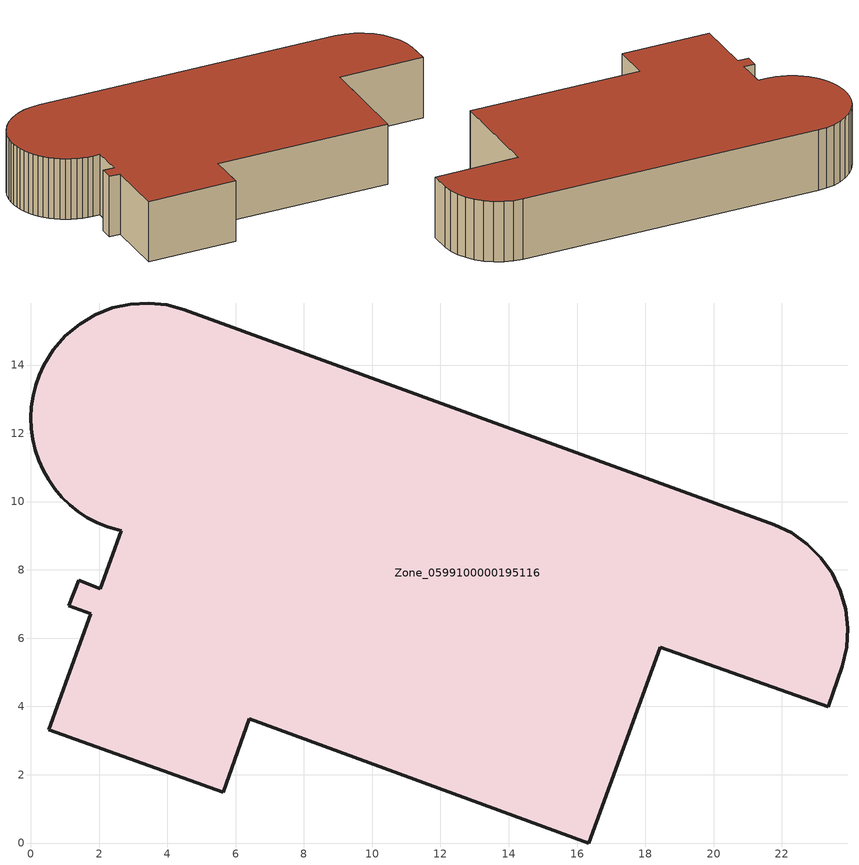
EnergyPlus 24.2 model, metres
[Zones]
Zone_0599100000195116
 floor ground (C_G): 2.39,15.67 2.91,15.79 3.45,15.82 3.98,15.76 4.5,15.62 21.78,9.32 22.29,9.08 22.74,8.76 23.14,8.36 23.47,7.9 23.71,7.39 23.87,6.85 23.93,6.29 23.89,5.73 23.77,5.18 23.36,4 18.44,5.74 16.35,0 6.4,3.63 5.63,1.49 0.52,3.31 1.75,6.71 1.12,6.95 1.4,7.69 2.04,7.45 2.65,9.14 2.24,9.26 1.94,9.38 1.66,9.53 1.39,9.71 1.14,9.9 0.91,10.13 0.7,10.37 0.52,10.63 0.36,10.91 0.23,11.21 0.13,11.51 0.06,11.82 0.01,12.14 0,12.46 0.02,12.78 0.07,13.09 0.14,13.4 0.25,13.71 0.38,14 0.66,14.45 1.01,14.86 1.43,15.2 1.89,15.47 z0
 wall outside (C_F): 4.5,15.62 3.98,15.76 3.45,15.82 2.91,15.79 2.39,15.67 1.89,15.47 1.43,15.2 1.01,14.86 0.66,14.45 0.38,14 0.25,13.71 0.14,13.4 0.07,13.09 0.02,12.78 0,12.46 0.01,12.14 0.06,11.82 0.13,11.51 0.23,11.21 0.36,10.91 0.52,10.63 0.7,10.37 0.91,10.13 1.14,9.9 1.39,9.71 1.66,9.53 1.94,9.38 2.24,9.26 2.65,9.14 2.04,7.45 1.4,7.69 1.12,6.95 1.75,6.71 0.52,3.31 5.63,1.49 6.4,3.63 16.35,0 18.44,5.74 23.36,4 23.77,5.18 23.89,5.73 23.93,6.29 23.87,6.85 23.71,7.39 23.47,7.9 23.14,8.36 22.74,8.76 22.29,9.08 21.78,9.32 4.5,15.62 z0:3.83
 roof outside (C_R): 22.74,8.76 22.29,9.08 21.78,9.32 4.5,15.62 3.98,15.76 3.45,15.82 2.91,15.79 2.39,15.67 1.89,15.47 1.43,15.2 1.01,14.86 0.66,14.45 0.38,14 0.25,13.71 0.14,13.4 0.07,13.09 0.02,12.78 0,12.46 0.01,12.14 0.06,11.82 0.13,11.51 0.23,11.21 0.36,10.91 0.52,10.63 0.7,10.37 0.91,10.13 1.14,9.9 1.39,9.71 1.66,9.53 1.94,9.38 2.24,9.26 2.65,9.14 2.04,7.45 1.4,7.69 1.12,6.95 1.75,6.71 0.52,3.31 5.63,1.49 6.4,3.63 16.35,0 18.44,5.74 23.36,4 23.77,5.18 23.89,5.73 23.93,6.29 23.87,6.85 23.71,7.39 23.47,7.9 23.14,8.36 z3.83
[BUILDING]
Pand.0599100000195116: North Axis=0; Terrain=City; Loads Convergence Tolerance Value=0.04; Temperature Convergence Tolerance Value=0.4; Solar Distribution=FullExterior; Maximum Number of Warmup Days=25; Minimum Number of Warmup Days=1
[Site:Location]
Rotterdam.The.Hague.AP_ZH_NLD Design_Conditions: Latitude=51.96; Longitude=4.45; Time Zone=1; Elevation=-4.5
[SITE:GROUNDTEMPERATURE:BUILDINGSURFACE]
18, 18, 18, 18, 18, 18, 18, 18, 18, 18, 18, 18
[MATERIAL] Thermal Absorptance=0.9; Solar Absorptance=0.7; Visible Absorptance=0.7
Name | Roughness | Thickness | Conductivity | Density | Specific Heat
G.D.1965 | MediumSmooth | 0.15 | 1 | 540 | 1210
F.D.1965 | Rough | 0.3 | 0.857143 | 1920 | 840
R.D.1965 | MediumRough | 0.2 | 0.08 | 1500 | 1000
[CONSTRUCTION]
C_G: G.D.1965
C_F: F.D.1965
C_R: R.D.1965
[ZONE]
Zone_0599100000195116: Type=1; Multiplier=1; Ceiling Height=Autocalculate; Volume=Autocalculate; Floor Area=autocalculate; Part of Total Floor Area=Yes
[ZONEINFILTRATION:DESIGNFLOWRATE]
Infil_Zone_0599100000195116: Zone or ZoneList or Space or SpaceList=Zone_0599100000195116; Schedule=AlwaysOn; Design Flow Rate Calculation Method=Flow/Area; Flow Rate per Floor Area=0.0042; Constant Term Coefficient=1; Temperature Term Coefficient=0; Velocity Term Coefficient=0; Velocity Squared Term Coefficient=0
[HVACTEMPLATE:ZONE:IDEALLOADSAIRSYSTEM]
Zone_0599100000195116: Maximum Heating Supply Air Temperature=50; Minimum Cooling Supply Air Temperature=13; Maximum Heating Supply Air Humidity Ratio=0.0156; Minimum Cooling Supply Air Humidity Ratio=0.0077; Heating Limit=NoLimit; Cooling Limit=NoLimit; Dehumidification Control Type=ConstantSensibleHeatRatio; Cooling Sensible Heat Ratio=0.7; Dehumidification Setpoint=60; Humidification Control Type=None; Humidification Setpoint=30; Outdoor Air Method=None; Outdoor Air Flow Rate per Person=0.00944; Outdoor Air Flow Rate per Zone Floor Area=0; Outdoor Air Flow Rate per Zone=0; Demand Controlled Ventilation Type=None; Outdoor Air Economizer Type=NoEconomizer; Heat Recovery Type=None; Sensible Heat Recovery Effectiveness=0.7; Latent Heat Recovery Effectiveness=0.65
[ZONECONTROL:THERMOSTAT]
ThermostatControl_Zone_0599100000195116: Zone or ZoneList=Zone_0599100000195116; Control Type Schedule=DualSetpointControlType; Control 1=Thermostat_Zone_0599100000195116; Temperature Difference Between Cutout And Setpoint=0
[THERMOSTATSETPOINT:DUALSETPOINT]
Thermostat_Zone_0599100000195116: Heating Setpoint Temperature Schedule=HeatingSetpoint_Zone_0599100000195116; Cooling Setpoint Temperature Schedule=CoolingSetpoint_Zone_0599100000195116
[SCHEDULE:COMPACT]
HeatingSetpoint_Zone_0599100000195116: Through: 12/31, For: AllDays, Until: 24:00, 21
CoolingSetpoint_Zone_0599100000195116: Through: 12/31, For: AllDays, Until: 24:00, 24
DualSetpointControlType: Through: 12/31, For: AllDays, Until: 24:00, 4
AlwaysOn: Through: 12/31, For: AllDays, Until: 24:00, 1
